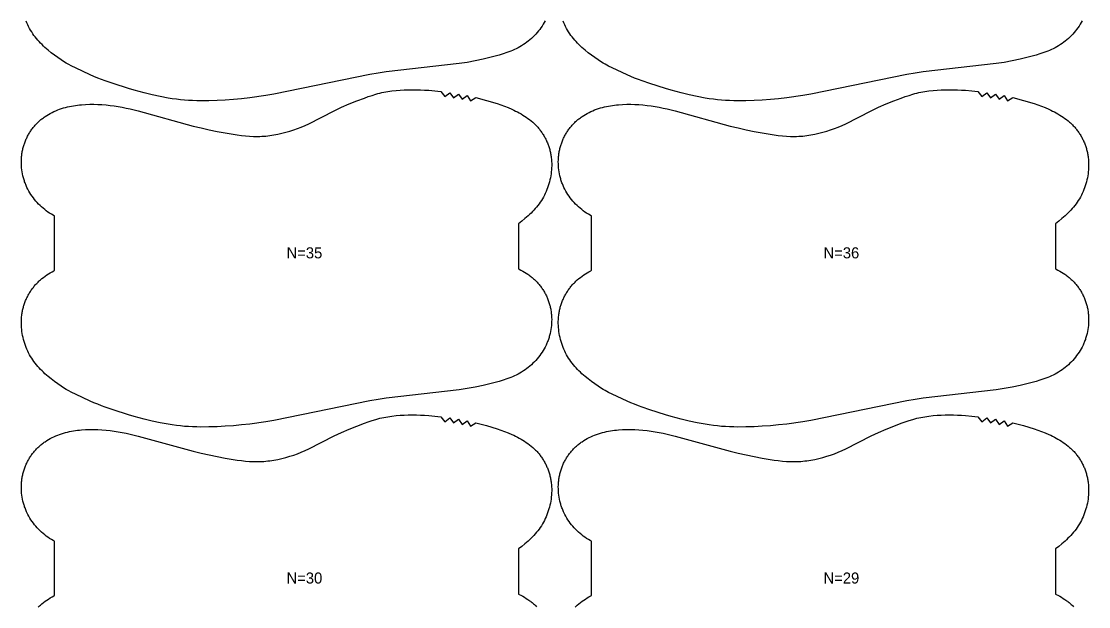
# Model space of a CAD drawing. Header units: inches. Extents: x 2 to 1941, y 2 to 1039.
# Drawn here: x 487.5 to 969.9, y 510.3 to 774.9 of the extents above; entities that cross this region are included whole.
import ezdxf

# ---------------------------------------------------------------- set-up
doc = ezdxf.new("R2010")
doc.units = ezdxf.units.IN

msp = doc.modelspace()

# ---------------------------------------------------------------- linework, layer by layer
at = {"layer": '1'}
for points in [[(724.2255, 775.1665), (723.7867, 774.3543), (723.3206, 773.5572), (722.8281, 772.7759), (722.3101, 772.0112), (721.7675, 771.2638), (721.2012, 770.5345), (720.6119, 769.8238), (720.0003, 769.1323), (719.3672, 768.4605), (718.7131, 767.8089), (718.0389, 767.1782), (717.3453, 766.5689), (716.6329, 765.9815), (715.9025, 765.4166), (715.1549, 764.8744), (714.3911, 764.3553), (713.612, 763.8595), (712.8184, 763.3874), (712.0113, 762.9391), (711.1916, 762.515), (710.3602, 762.1154), (709.518, 761.7401), (708.6662, 761.3874), (707.8058, 761.055), (706.938, 760.7408), (705.1849, 760.1579), (703.416, 759.6213), (699.8552, 758.6389), (696.2683, 757.7646), (692.6562, 756.9955), (689.0217, 756.3411), (685.3686, 755.805), (652.3414, 752.0891), (648.6939, 751.5158), (645.056, 750.878), (601.6449, 741.9796), (598.0027, 741.3714), (590.6877, 740.3486), (587.0188, 739.9301), (583.3416, 739.5914), (579.6579, 739.3305), (575.9699, 739.143), (572.2787, 739.0302), (568.5854, 739), (566.7391, 739.0249), (564.8937, 739.0824), (563.0498, 739.1763), (561.2083, 739.3078), (559.3699, 739.4776), (557.5356, 739.6865), (555.7061, 739.9345), (553.8817, 740.2189), (550.2489, 740.8846), (546.6383, 741.6595), (543.0489, 742.5273), (538.4116, 743.7747), (535.9315, 744.4977), (528.895, 746.7417), (525.4058, 747.9549), (523.6754, 748.5986), (521.9592, 749.2769), (520.2591, 749.9942), (518.5719, 750.7422), (511.8707, 753.8575), (510.2182, 754.6801), (508.5912, 755.5494), (507.79, 756.0061), (506.9974, 756.478), (505.4374, 757.4641), (503.9103, 758.5023), (502.4149, 759.587), (500.9514, 760.7144), (499.5247, 761.887), (498.8269, 762.4915), (498.1405, 763.1089), (497.4663, 763.7395), (496.8048, 764.384), (496.1572, 765.0428), (495.5246, 765.7163), (494.9088, 766.4048), (494.3113, 767.1087), (493.7337, 767.8282), (493.1774, 768.5637), (492.6441, 769.3156), (492.1354, 770.0842), (491.6525, 770.8696), (491.1956, 771.6708), (490.7648, 772.4869), (490.3599, 773.3167), (489.9808, 774.159), (489.6276, 775.0128)], [(966.9545, 775.1665), (966.5157, 774.3543), (966.0496, 773.5572), (965.5571, 772.7759), (965.0391, 772.0112), (964.4965, 771.2638), (963.9302, 770.5345), (963.3409, 769.8238), (962.7293, 769.1323), (962.0962, 768.4605), (961.4421, 767.8089), (960.7679, 767.1782), (960.0743, 766.5689), (959.3619, 765.9815), (958.6315, 765.4166), (957.8839, 764.8744), (957.1201, 764.3553), (956.341, 763.8595), (955.5474, 763.3874), (954.7403, 762.9391), (953.9206, 762.515), (953.0892, 762.1154), (952.247, 761.7401), (951.3952, 761.3874), (950.5348, 761.055), (949.667, 760.7408), (947.9139, 760.1579), (946.145, 759.6213), (942.5842, 758.6389), (938.9973, 757.7646), (935.3852, 756.9955), (931.7507, 756.3411), (928.0976, 755.805), (895.0704, 752.0891), (891.4229, 751.5158), (887.785, 750.878), (844.3739, 741.9796), (840.7317, 741.3714), (833.4167, 740.3486), (829.7478, 739.9301), (826.0706, 739.5914), (822.3869, 739.3305), (818.6989, 739.143), (815.0077, 739.0302), (811.3144, 739), (809.4681, 739.0249), (807.6227, 739.0824), (805.7788, 739.1763), (803.9373, 739.3078), (802.0989, 739.4776), (800.2646, 739.6865), (798.4351, 739.9345), (796.6107, 740.2189), (792.9779, 740.8846), (789.3673, 741.6595), (785.7779, 742.5273), (781.1406, 743.7747), (778.6605, 744.4977), (771.624, 746.7417), (768.1348, 747.9549), (766.4044, 748.5986), (764.6882, 749.2769), (762.9881, 749.9942), (761.3009, 750.7422), (754.5997, 753.8575), (752.9472, 754.6801), (751.3202, 755.5494), (750.519, 756.0061), (749.7264, 756.478), (748.1664, 757.4641), (746.6393, 758.5023), (745.1439, 759.587), (743.6804, 760.7144), (742.2537, 761.887), (741.5559, 762.4915), (740.8695, 763.1089), (740.1953, 763.7395), (739.5338, 764.384), (738.8862, 765.0428), (738.2536, 765.7163), (737.6378, 766.4048), (737.0403, 767.1087), (736.4627, 767.8282), (735.9064, 768.5637), (735.3731, 769.3156), (734.8644, 770.0842), (734.3815, 770.8696), (733.9246, 771.6708), (733.4938, 772.4869), (733.0889, 773.3167), (732.7098, 774.159), (732.3566, 775.0128)], [(495.0367, 510.0475), (495.3694, 510.3661), (495.708, 510.6786), (496.0521, 510.9852), (496.7561, 511.5808), (497.4796, 512.1539), (498.2206, 512.7054), (498.9773, 513.2362), (499.7479, 513.7473), (500.5305, 514.2397), (501.3234, 514.7141), (502.1258, 515.1711), (502.458, 515.3514), (502.458, 539.8491), (501.8299, 540.1979), (501.0363, 540.6701), (500.2572, 541.1659), (499.4934, 541.685), (498.7458, 542.2272), (498.0154, 542.7921), (497.303, 543.3795), (496.6094, 543.9888), (495.9352, 544.6195), (495.2811, 545.271), (494.648, 545.9429), (494.0364, 546.6344), (493.4471, 547.3451), (492.8808, 548.0744), (492.3382, 548.8218), (491.8202, 549.5865), (491.3277, 550.3678), (490.8616, 551.1649), (490.4228, 551.9771), (490.0122, 552.8036), (489.8178, 553.222), (489.6308, 553.6438), (489.4513, 554.0687), (489.2794, 554.4968), (489.1152, 554.9279), (488.9587, 555.3619), (488.81, 555.7986), (488.6691, 556.238), (488.5358, 556.6797), (488.4103, 557.1238), (488.1826, 558.0184), (487.9858, 558.9205), (487.8201, 559.829), (487.6854, 560.7427), (487.5817, 561.6606), (487.5091, 562.5813), (487.4678, 563.504), (487.458, 564.4273), (487.48, 565.3503), (487.534, 566.2719), (487.573, 566.7317), (487.6202, 567.1908), (487.6755, 567.649), (487.7389, 568.1061), (487.8105, 568.5621), (487.8903, 569.0167), (487.9783, 569.4698), (488.0745, 569.9213), (488.179, 570.371), (488.2916, 570.8187), (488.4124, 571.2643), (488.5413, 571.7077), (488.6784, 572.1485), (488.8236, 572.5867), (488.9769, 573.0221), (489.1382, 573.4546), (489.3076, 573.8839), (489.4851, 574.31), (489.6706, 574.7325), (489.864, 575.1515), (490.0655, 575.5666), (490.275, 575.9779), (490.4924, 576.3849), (490.7176, 576.7878), (490.9506, 577.1862), (491.1912, 577.5801), (491.4393, 577.9694), (491.6948, 578.3538), (491.9576, 578.7333), (492.2276, 579.1078), (492.5047, 579.477), (492.7888, 579.841), (493.0797, 580.1994), (493.3773, 580.5523), (493.6816, 580.8994), (493.9924, 581.2406), (494.3096, 581.5759), (494.6332, 581.905), (494.9629, 582.2278), (495.2986, 582.5444), (495.6402, 582.8546), (495.9876, 583.1584), (496.3404, 583.4558), (496.6987, 583.7468), (497.0622, 584.0313), (497.4307, 584.3094), (497.8042, 584.5809), (498.1823, 584.8459), (498.9522, 585.356), (499.7391, 585.8395), (500.5416, 586.2962), (501.3586, 586.7258), (502.189, 587.1287), (503.0317, 587.505), (503.8857, 587.8551), (504.75, 588.1791), (505.6235, 588.4775), (506.5053, 588.7505), (507.3943, 588.9984), (508.2896, 589.2216), (509.1903, 589.4212), (510.096, 589.5984), (511.0058, 589.7546), (511.9192, 589.8909), (512.8355, 590.0087), (513.7541, 590.1092), (514.6743, 590.1936), (516.5173, 590.3178), (518.3626, 590.3838), (520.2086, 590.3928), (522.0538, 590.3459), (523.8969, 590.2446), (525.7369, 590.0927), (527.5729, 589.8945), (529.4043, 589.6541), (531.2302, 589.3749), (533.0495, 589.0572), (534.8612, 588.7003), (536.6641, 588.3034), (540.2446, 587.4022), (565.1768, 580.5698), (568.7614, 579.6816), (572.3619, 578.8603), (575.9783, 578.1122), (579.6084, 577.4339), (583.2507, 576.8275), (585.0777, 576.5616), (586.9095, 576.3276), (588.7465, 576.1317), (590.5876, 575.9834), (592.4314, 575.8932), (593.3538, 575.8731), (594.2764, 575.8714), (595.1989, 575.8892), (596.1211, 575.9262), (597.0424, 575.9823), (597.9626, 576.0569), (598.8812, 576.1497), (599.798, 576.2603), (600.7125, 576.3884), (601.6243, 576.5336), (602.5332, 576.6954), (603.4389, 576.8734), (605.2405, 577.2764), (607.0282, 577.7386), (608.8009, 578.2565), (610.5576, 578.8269), (612.2963, 579.4493), (614.015, 580.124), (615.7117, 580.8509), (617.3855, 581.628), (628.8954, 587.5093), (632.2449, 589.0635), (635.6355, 590.5276), (639.0558, 591.919), (642.5087, 593.2292), (644.2497, 593.8474), (646.0026, 594.4295), (647.7696, 594.9633), (648.6591, 595.2084), (649.5529, 595.4369), (650.4512, 595.6477), (651.3537, 595.8408), (652.2599, 596.0168), (653.1694, 596.1762), (654.9965, 596.4467), (656.8317, 596.6561), (658.6717, 596.8086), (660.5152, 596.9097), (662.3608, 596.9655), (664.2075, 596.9821), (666.0541, 596.9642), (667.8998, 596.9125), (669.7441, 596.8261), (671.5861, 596.7044), (674.3719, 596.4547), (677.152, 596.1423), (678.8768, 593.9084), (681.1182, 595.6234), (682.7969, 593.3575), (685.0725, 595.021), (686.6833, 592.7102), (689.0071, 594.302), (690.5409, 591.9395), (692.916, 593.4537), (697.7433, 592.1564), (702.5406, 590.7519), (702.5406, 590.7519), (707.5384, 588.89), (709.2283, 588.1474), (710.0633, 587.7543), (710.8911, 587.346), (711.711, 586.922), (712.5225, 586.4817), (713.3249, 586.0246), (714.1178, 585.5502), (714.9004, 585.0579), (715.671, 584.5468), (716.4277, 584.016), (717.1687, 583.4645), (717.8922, 582.8914), (718.5962, 582.2958), (718.9403, 581.9892), (719.2789, 581.6767), (719.6116, 581.358), (719.9384, 581.0332), (720.2589, 580.702), (720.573, 580.3647), (720.8808, 580.0213), (721.1821, 579.6721), (721.4768, 579.3171), (721.7649, 578.9566), (722.0464, 578.5907), (722.321, 578.2196), (722.5888, 577.8434), (722.8497, 577.4622), (723.1036, 577.0763), (723.3504, 576.6858), (723.5901, 576.2908), (723.8226, 575.8915), (724.0478, 575.4881), (724.2656, 575.0807), (724.476, 574.6694), (724.679, 574.2545), (724.8744, 573.836), (725.0622, 573.4141), (725.2424, 572.9889), (725.4149, 572.5606), (725.5797, 572.1293), (725.7366, 571.6952), (725.8857, 571.2584), (726.0269, 570.8189), (726.1601, 570.3771), (726.2854, 569.9329), (726.4025, 569.4867), (726.5116, 569.0384), (726.6124, 568.5882), (726.7051, 568.1363), (726.7895, 567.6828), (726.8656, 567.2278), (726.9337, 566.7716), (726.9936, 566.3142), (727.0895, 565.3964), (727.1539, 564.4755), (727.1874, 563.5528), (727.1903, 562.6293), (727.1633, 561.7061), (727.1069, 560.7844), (727.0216, 559.8652), (726.9079, 558.9492), (726.766, 558.0372), (726.5965, 557.1298), (726.3998, 556.2279), (726.1762, 555.3319), (725.9261, 554.4428), (725.65, 553.5611), (725.3482, 552.6876), (725.0208, 551.8234), (724.6675, 550.9696), (724.2884, 550.1272), (723.8835, 549.2975), (723.4527, 548.4814), (722.9958, 547.6802), (722.5129, 546.8948), (722.0042, 546.1262), (721.4709, 545.3743), (720.9147, 544.6388), (720.337, 543.9193), (719.7395, 543.2154), (719.1237, 542.5269), (718.4911, 541.8534), (717.8435, 541.1946), (717.182, 540.5501), (716.5078, 539.9195), (715.8214, 539.3021), (715.1236, 538.6976), (713.6969, 537.525), (712.2334, 536.3976), (712.1903, 536.3663), (712.1903, 515.9382), (712.4593, 515.8181), (713.2897, 515.4153), (714.1067, 514.9856), (714.9092, 514.5289), (715.6961, 514.0454), (716.466, 513.5353), (716.8442, 513.2703), (717.2176, 512.9988), (717.5861, 512.7208), (717.9496, 512.4362), (718.3079, 512.1452), (718.6607, 511.8478), (719.0081, 511.544), (719.3497, 511.2338), (719.6854, 510.9172), (720.0152, 510.5944), (720.3387, 510.2653)], [(737.7657, 510.0475), (738.0984, 510.3661), (738.437, 510.6786), (738.7811, 510.9852), (739.4851, 511.5808), (740.2086, 512.1539), (740.9496, 512.7054), (741.7063, 513.2362), (742.4769, 513.7473), (743.2595, 514.2397), (744.0524, 514.7141), (744.8548, 515.1711), (745.187, 515.3514), (745.187, 539.8491), (744.5589, 540.1979), (743.7653, 540.6701), (742.9862, 541.1659), (742.2224, 541.685), (741.4748, 542.2272), (740.7444, 542.7921), (740.032, 543.3795), (739.3384, 543.9888), (738.6642, 544.6195), (738.0101, 545.271), (737.377, 545.9429), (736.7654, 546.6344), (736.1761, 547.3451), (735.6098, 548.0744), (735.0672, 548.8218), (734.5492, 549.5865), (734.0567, 550.3678), (733.5906, 551.1649), (733.1518, 551.9771), (732.7412, 552.8036), (732.5468, 553.222), (732.3598, 553.6438), (732.1803, 554.0687), (732.0084, 554.4968), (731.8442, 554.9279), (731.6877, 555.3619), (731.539, 555.7986), (731.3981, 556.238), (731.2648, 556.6797), (731.1393, 557.1238), (730.9116, 558.0184), (730.7148, 558.9205), (730.5491, 559.829), (730.4144, 560.7427), (730.3107, 561.6606), (730.2381, 562.5813), (730.1968, 563.504), (730.187, 564.4273), (730.209, 565.3503), (730.263, 566.2719), (730.302, 566.7317), (730.3492, 567.1908), (730.4045, 567.649), (730.4679, 568.1061), (730.5395, 568.5621), (730.6193, 569.0167), (730.7073, 569.4698), (730.8035, 569.9213), (730.908, 570.371), (731.0206, 570.8187), (731.1414, 571.2643), (731.2703, 571.7077), (731.4074, 572.1485), (731.5526, 572.5867), (731.7059, 573.0221), (731.8672, 573.4546), (732.0366, 573.8839), (732.2141, 574.31), (732.3996, 574.7325), (732.593, 575.1515), (732.7945, 575.5666), (733.004, 575.9779), (733.2214, 576.3849), (733.4466, 576.7878), (733.6796, 577.1862), (733.9202, 577.5801), (734.1683, 577.9694), (734.4238, 578.3538), (734.6866, 578.7333), (734.9566, 579.1078), (735.2337, 579.477), (735.5178, 579.841), (735.8087, 580.1994), (736.1063, 580.5523), (736.4106, 580.8994), (736.7214, 581.2406), (737.0386, 581.5759), (737.3622, 581.905), (737.6919, 582.2278), (738.0276, 582.5444), (738.3692, 582.8546), (738.7166, 583.1584), (739.0694, 583.4558), (739.4277, 583.7468), (739.7912, 584.0313), (740.1597, 584.3094), (740.5332, 584.5809), (740.9113, 584.8459), (741.6812, 585.356), (742.4681, 585.8395), (743.2706, 586.2962), (744.0876, 586.7258), (744.918, 587.1287), (745.7607, 587.505), (746.6147, 587.8551), (747.479, 588.1791), (748.3525, 588.4775), (749.2343, 588.7505), (750.1233, 588.9984), (751.0186, 589.2216), (751.9193, 589.4212), (752.825, 589.5984), (753.7348, 589.7546), (754.6482, 589.8909), (755.5645, 590.0087), (756.4831, 590.1092), (757.4033, 590.1936), (759.2463, 590.3178), (761.0916, 590.3838), (762.9376, 590.3928), (764.7828, 590.3459), (766.6259, 590.2446), (768.4659, 590.0927), (770.3019, 589.8945), (772.1333, 589.6541), (773.9592, 589.3749), (775.7785, 589.0572), (777.5902, 588.7003), (779.3931, 588.3034), (782.9736, 587.4022), (807.9058, 580.5698), (811.4904, 579.6816), (815.0909, 578.8603), (818.7073, 578.1122), (822.3374, 577.4339), (825.9797, 576.8275), (827.8067, 576.5616), (829.6385, 576.3276), (831.4755, 576.1317), (833.3166, 575.9834), (835.1604, 575.8932), (836.0828, 575.8731), (837.0054, 575.8714), (837.9279, 575.8892), (838.8501, 575.9262), (839.7714, 575.9823), (840.6916, 576.0569), (841.6102, 576.1497), (842.527, 576.2603), (843.4415, 576.3884), (844.3533, 576.5336), (845.2622, 576.6954), (846.1679, 576.8734), (847.9695, 577.2764), (849.7572, 577.7386), (851.5299, 578.2565), (853.2866, 578.8269), (855.0253, 579.4493), (856.744, 580.124), (858.4407, 580.8509), (860.1145, 581.628), (871.6244, 587.5093), (874.9739, 589.0635), (878.3645, 590.5276), (881.7848, 591.919), (885.2377, 593.2292), (886.9787, 593.8474), (888.7316, 594.4295), (890.4986, 594.9633), (891.3881, 595.2084), (892.2819, 595.4369), (893.1802, 595.6477), (894.0827, 595.8408), (894.9889, 596.0168), (895.8984, 596.1762), (897.7255, 596.4467), (899.5607, 596.6561), (901.4007, 596.8086), (903.2442, 596.9097), (905.0898, 596.9655), (906.9365, 596.9821), (908.7831, 596.9642), (910.6288, 596.9125), (912.4731, 596.8261), (914.3151, 596.7044), (917.1009, 596.4547), (919.881, 596.1423), (921.6058, 593.9084), (923.8472, 595.6234), (925.5259, 593.3575), (927.8015, 595.021), (929.4123, 592.7102), (931.7361, 594.302), (933.2699, 591.9395), (935.645, 593.4537), (940.4723, 592.1564), (945.2696, 590.7519), (945.2696, 590.7519), (950.2674, 588.89), (951.9573, 588.1474), (952.7923, 587.7543), (953.6201, 587.346), (954.44, 586.922), (955.2515, 586.4817), (956.0539, 586.0246), (956.8468, 585.5502), (957.6294, 585.0579), (958.4, 584.5468), (959.1567, 584.016), (959.8977, 583.4645), (960.6212, 582.8914), (961.3252, 582.2958), (961.6693, 581.9892), (962.0079, 581.6767), (962.3406, 581.358), (962.6674, 581.0332), (962.9879, 580.702), (963.302, 580.3647), (963.6098, 580.0213), (963.9111, 579.6721), (964.2058, 579.3171), (964.4939, 578.9566), (964.7754, 578.5907), (965.05, 578.2196), (965.3178, 577.8434), (965.5787, 577.4622), (965.8326, 577.0763), (966.0794, 576.6858), (966.3191, 576.2908), (966.5516, 575.8915), (966.7768, 575.4881), (966.9946, 575.0807), (967.205, 574.6694), (967.408, 574.2545), (967.6034, 573.836), (967.7912, 573.4141), (967.9714, 572.9889), (968.1439, 572.5606), (968.3087, 572.1293), (968.4656, 571.6952), (968.6147, 571.2584), (968.7559, 570.8189), (968.8891, 570.3771), (969.0144, 569.9329), (969.1315, 569.4867), (969.2406, 569.0384), (969.3414, 568.5882), (969.4341, 568.1363), (969.5185, 567.6828), (969.5946, 567.2278), (969.6627, 566.7716), (969.7226, 566.3142), (969.8185, 565.3964), (969.8829, 564.4755), (969.9164, 563.5528), (969.9193, 562.6293), (969.8923, 561.7061), (969.8359, 560.7844), (969.7506, 559.8652), (969.6369, 558.9492), (969.495, 558.0372), (969.3255, 557.1298), (969.1288, 556.2279), (968.9052, 555.3319), (968.6551, 554.4428), (968.379, 553.5611), (968.0772, 552.6876), (967.7498, 551.8234), (967.3965, 550.9696), (967.0174, 550.1272), (966.6125, 549.2975), (966.1817, 548.4814), (965.7248, 547.6802), (965.2419, 546.8948), (964.7332, 546.1262), (964.1999, 545.3743), (963.6437, 544.6388), (963.066, 543.9193), (962.4685, 543.2154), (961.8527, 542.5269), (961.2201, 541.8534), (960.5725, 541.1946), (959.911, 540.5501), (959.2368, 539.9195), (958.5504, 539.3021), (957.8526, 538.6976), (956.4259, 537.525), (954.9624, 536.3976), (954.9193, 536.3663), (954.9193, 515.9382), (955.1883, 515.8181), (956.0187, 515.4153), (956.8357, 514.9856), (957.6382, 514.5289), (958.4251, 514.0454), (959.195, 513.5353), (959.5732, 513.2703), (959.9466, 512.9988), (960.3151, 512.7208), (960.6786, 512.4362), (961.0369, 512.1452), (961.3897, 511.8478), (961.7371, 511.544), (962.0787, 511.2338), (962.4144, 510.9172), (962.7442, 510.5944), (963.0677, 510.2653)]]:
    msp.add_lwpolyline(points, dxfattribs=at)
for points in [[(702.5406, 737.7519), (707.5384, 735.89), (709.2283, 735.1474), (710.0633, 734.7543), (710.8911, 734.346), (711.711, 733.922), (712.5225, 733.4817), (713.3249, 733.0246), (714.1178, 732.5502), (714.9004, 732.0579), (715.671, 731.5468), (716.4277, 731.016), (717.1687, 730.4645), (717.8922, 729.8914), (718.5962, 729.2958), (718.9403, 728.9892), (719.2789, 728.6767), (719.6116, 728.358), (719.9384, 728.0332), (720.2589, 727.702), (720.573, 727.3647), (720.8808, 727.0213), (721.1821, 726.6721), (721.4768, 726.3171), (721.7649, 725.9566), (722.0464, 725.5907), (722.321, 725.2196), (722.5888, 724.8434), (722.8497, 724.4622), (723.1036, 724.0763), (723.3504, 723.6858), (723.5901, 723.2908), (723.8226, 722.8915), (724.0478, 722.4881), (724.2656, 722.0807), (724.476, 721.6694), (724.679, 721.2545), (724.8744, 720.836), (725.0622, 720.4141), (725.2424, 719.9889), (725.4149, 719.5606), (725.5797, 719.1293), (725.7366, 718.6952), (725.8857, 718.2584), (726.0269, 717.8189), (726.1601, 717.3771), (726.2854, 716.9329), (726.4025, 716.4867), (726.5116, 716.0384), (726.6124, 715.5882), (726.7051, 715.1363), (726.7895, 714.6828), (726.8656, 714.2278), (726.9337, 713.7716), (726.9936, 713.3142), (727.0895, 712.3964), (727.1539, 711.4755), (727.1874, 710.5528), (727.1903, 709.6293), (727.1633, 708.7061), (727.1069, 707.7844), (727.0216, 706.8652), (726.9079, 705.9492), (726.766, 705.0372), (726.5965, 704.1298), (726.3998, 703.2279), (726.1762, 702.3319), (725.9261, 701.4428), (725.65, 700.5611), (725.3482, 699.6876), (725.0208, 698.8234), (724.6675, 697.9696), (724.2884, 697.1272), (723.8835, 696.2975), (723.4527, 695.4814), (722.9958, 694.6802), (722.5129, 693.8948), (722.0042, 693.1262), (721.4709, 692.3743), (720.9147, 691.6388), (720.337, 690.9193), (719.7395, 690.2154), (719.1237, 689.5269), (718.4911, 688.8534), (717.8435, 688.1946), (717.182, 687.5501), (716.5078, 686.9195), (715.8214, 686.3021), (715.1236, 685.6976), (713.6969, 684.525), (712.2334, 683.3976), (712.1903, 683.3663), (712.1903, 662.9382), (712.4593, 662.8181), (713.2897, 662.4153), (714.1067, 661.9856), (714.9092, 661.5289), (715.6961, 661.0454), (716.466, 660.5353), (716.8442, 660.2703), (717.2176, 659.9988), (717.5861, 659.7208), (717.9496, 659.4362), (718.3079, 659.1452), (718.6607, 658.8478), (719.0081, 658.544), (719.3497, 658.2338), (719.6854, 657.9172), (720.0152, 657.5944), (720.3387, 657.2653), (720.6559, 656.9301), (720.9667, 656.5888), (721.271, 656.2417), (721.5686, 655.8888), (721.8595, 655.5304), (722.1436, 655.1665), (722.4207, 654.7972), (722.6907, 654.4227), (722.9535, 654.0432), (723.209, 653.6588), (723.4571, 653.2695), (723.6977, 652.8756), (723.9307, 652.4772), (724.1559, 652.0744), (724.3733, 651.6673), (724.5828, 651.2561), (724.7843, 650.8409), (724.9777, 650.4219), (725.1632, 649.9994), (725.3407, 649.5733), (725.5101, 649.144), (725.6715, 648.7115), (725.8247, 648.2761), (725.9699, 647.8379), (726.107, 647.3971), (726.2359, 646.9538), (726.3567, 646.5082), (726.4693, 646.0604), (726.5738, 645.6107), (726.67, 645.1592), (726.758, 644.7061), (726.8378, 644.2515), (726.9094, 643.7955), (726.9729, 643.3384), (727.0281, 642.8802), (727.0753, 642.4211), (727.1143, 641.9613), (727.1683, 641.0397), (727.1903, 640.1167), (727.1805, 639.1934), (727.1392, 638.2708), (727.0666, 637.35), (726.9629, 636.4322), (726.8282, 635.5184), (726.6625, 634.6099), (726.4657, 633.7078), (726.238, 632.8133), (726.1125, 632.3692), (725.9792, 631.9274), (725.8383, 631.488), (725.6896, 631.0513), (725.5331, 630.6173), (725.3689, 630.1862), (725.197, 629.7581), (725.0175, 629.3332), (724.8305, 628.9115), (724.6361, 628.493), (724.2255, 627.6665), (723.7867, 626.8543), (723.3206, 626.0572), (722.8281, 625.2759), (722.3101, 624.5112), (721.7675, 623.7638), (721.2012, 623.0345), (720.6119, 622.3238), (720.0003, 621.6323), (719.3672, 620.9605), (718.7131, 620.3089), (718.0389, 619.6782), (717.3453, 619.0689), (716.6329, 618.4815), (715.9025, 617.9166), (715.1549, 617.3744), (714.3911, 616.8553), (713.612, 616.3595), (712.8184, 615.8874), (712.0113, 615.4391), (711.1916, 615.015), (710.3602, 614.6154), (709.518, 614.2401), (708.6662, 613.8874), (707.8058, 613.555), (706.938, 613.2408), (705.1849, 612.6579), (703.416, 612.1213), (699.8552, 611.1389), (696.2683, 610.2646), (692.6562, 609.4955), (689.0217, 608.8411), (685.3686, 608.305), (652.3414, 604.5891), (648.6939, 604.0158), (645.056, 603.378), (601.6449, 594.4796), (598.0027, 593.8714), (590.6877, 592.8486), (587.0188, 592.4301), (583.3416, 592.0914), (579.6579, 591.8305), (575.9699, 591.643), (572.2787, 591.5302), (568.5854, 591.5), (566.7391, 591.5249), (564.8937, 591.5824), (563.0498, 591.6763), (561.2083, 591.8078), (559.3699, 591.9776), (557.5356, 592.1865), (555.7061, 592.4345), (553.8817, 592.7189), (550.2489, 593.3846), (546.6383, 594.1595), (543.0489, 595.0273), (538.4116, 596.2747), (535.9315, 596.9977), (528.895, 599.2417), (525.4058, 600.4549), (523.6754, 601.0986), (521.9592, 601.7769), (520.2591, 602.4942), (518.5719, 603.2422), (511.8707, 606.3575), (510.2182, 607.1801), (508.5912, 608.0494), (507.79, 608.5061), (506.9974, 608.978), (505.4374, 609.9641), (503.9103, 611.0023), (502.4149, 612.087), (500.9514, 613.2144), (499.5247, 614.387), (498.8269, 614.9915), (498.1405, 615.6089), (497.4663, 616.2395), (496.8048, 616.884), (496.1572, 617.5428), (495.5246, 618.2163), (494.9088, 618.9048), (494.3113, 619.6087), (493.7337, 620.3282), (493.1774, 621.0637), (492.6441, 621.8156), (492.1354, 622.5842), (491.6525, 623.3696), (491.1956, 624.1708), (490.7648, 624.9869), (490.3599, 625.8167), (489.9808, 626.659), (489.6276, 627.5128), (489.3001, 628.377), (488.9983, 629.2505), (488.7222, 630.1322), (488.4721, 631.0214), (488.2485, 631.9173), (488.0518, 632.8193), (487.8823, 633.7266), (487.7404, 634.6386), (487.6267, 635.5546), (487.5414, 636.4738), (487.485, 637.3955), (487.458, 638.3187), (487.4609, 639.2422), (487.4944, 640.1649), (487.5588, 641.0858), (487.6547, 642.0036), (487.7146, 642.461), (487.7827, 642.9173), (487.8588, 643.3722), (487.9432, 643.8257), (488.0359, 644.2776), (488.1367, 644.7278), (488.2458, 645.1761), (488.3629, 645.6224), (488.4882, 646.0665), (488.6214, 646.5083), (488.7626, 646.9478), (488.9117, 647.3846), (489.0686, 647.8188), (489.2334, 648.25), (489.4059, 648.6783), (489.5861, 649.1035), (489.7739, 649.5254), (489.9693, 649.9439), (490.1723, 650.3588), (490.3827, 650.7701), (490.6005, 651.1775), (490.8257, 651.5809), (491.0582, 651.9802), (491.2979, 652.3752), (491.5447, 652.7657), (491.7986, 653.1517), (492.0595, 653.5328), (492.3273, 653.909), (492.6019, 654.2802), (492.8834, 654.646), (493.1715, 655.0065), (493.4662, 655.3615), (493.7675, 655.7107), (494.0753, 656.0541), (494.3894, 656.3914), (494.7099, 656.7226), (495.0367, 657.0475), (495.3694, 657.3661), (495.708, 657.6786), (496.0521, 657.9852), (496.7561, 658.5808), (497.4796, 659.1539), (498.2206, 659.7054), (498.9773, 660.2362), (499.7479, 660.7473), (500.5305, 661.2397), (501.3234, 661.7141), (502.1258, 662.1711), (502.458, 662.3514), (502.458, 686.8491), (501.8299, 687.1979), (501.0363, 687.6701), (500.2572, 688.1659), (499.4934, 688.685), (498.7458, 689.2272), (498.0154, 689.7921), (497.303, 690.3795), (496.6094, 690.9888), (495.9352, 691.6195), (495.2811, 692.271), (494.648, 692.9429), (494.0364, 693.6344), (493.4471, 694.3451), (492.8808, 695.0744), (492.3382, 695.8218), (491.8202, 696.5865), (491.3277, 697.3678), (490.8616, 698.1649), (490.4228, 698.9771), (490.0122, 699.8036), (489.8178, 700.222), (489.6308, 700.6438), (489.4513, 701.0687), (489.2794, 701.4968), (489.1152, 701.9279), (488.9587, 702.3619), (488.81, 702.7986), (488.6691, 703.238), (488.5358, 703.6797), (488.4103, 704.1238), (488.1826, 705.0184), (487.9858, 705.9205), (487.8201, 706.829), (487.6854, 707.7427), (487.5817, 708.6606), (487.5091, 709.5813), (487.4678, 710.504), (487.458, 711.4273), (487.48, 712.3503), (487.534, 713.2719), (487.573, 713.7317), (487.6202, 714.1908), (487.6755, 714.649), (487.7389, 715.1061), (487.8105, 715.5621), (487.8903, 716.0167), (487.9783, 716.4698), (488.0745, 716.9213), (488.179, 717.371), (488.2916, 717.8187), (488.4124, 718.2643), (488.5413, 718.7077), (488.6784, 719.1485), (488.8236, 719.5867), (488.9769, 720.0221), (489.1382, 720.4546), (489.3076, 720.8839), (489.4851, 721.31), (489.6706, 721.7325), (489.864, 722.1515), (490.0655, 722.5666), (490.275, 722.9779), (490.4924, 723.3849), (490.7176, 723.7878), (490.9506, 724.1862), (491.1912, 724.5801), (491.4393, 724.9694), (491.6948, 725.3538), (491.9576, 725.7333), (492.2276, 726.1078), (492.5047, 726.477), (492.7888, 726.841), (493.0797, 727.1994), (493.3773, 727.5523), (493.6816, 727.8994), (493.9924, 728.2406), (494.3096, 728.5759), (494.6332, 728.905), (494.9629, 729.2278), (495.2986, 729.5444), (495.6402, 729.8546), (495.9876, 730.1584), (496.3404, 730.4558), (496.6987, 730.7468), (497.0622, 731.0313), (497.4307, 731.3094), (497.8042, 731.5809), (498.1823, 731.8459), (498.9522, 732.356), (499.7391, 732.8395), (500.5416, 733.2962), (501.3586, 733.7258), (502.189, 734.1287), (503.0317, 734.505), (503.8857, 734.8551), (504.75, 735.1791), (505.6235, 735.4775), (506.5053, 735.7505), (507.3943, 735.9984), (508.2896, 736.2216), (509.1903, 736.4212), (510.096, 736.5984), (511.0058, 736.7546), (511.9192, 736.8909), (512.8355, 737.0087), (513.7541, 737.1092), (514.6743, 737.1936), (516.5173, 737.3178), (518.3626, 737.3838), (520.2086, 737.3928), (522.0538, 737.3459), (523.8969, 737.2446), (525.7369, 737.0927), (527.5729, 736.8945), (529.4043, 736.6541), (531.2302, 736.3749), (533.0495, 736.0572), (534.8612, 735.7003), (536.6641, 735.3034), (540.2446, 734.4022), (565.1768, 727.5698), (568.7614, 726.6816), (572.3619, 725.8603), (575.9783, 725.1122), (579.6084, 724.4339), (583.2507, 723.8275), (585.0777, 723.5616), (586.9095, 723.3276), (588.7465, 723.1317), (590.5876, 722.9834), (592.4314, 722.8932), (593.3538, 722.8731), (594.2764, 722.8714), (595.1989, 722.8892), (596.1211, 722.9262), (597.0424, 722.9823), (597.9626, 723.0569), (598.8812, 723.1497), (599.798, 723.2603), (600.7125, 723.3884), (601.6243, 723.5336), (602.5332, 723.6954), (603.4389, 723.8734), (605.2405, 724.2764), (607.0282, 724.7386), (608.8009, 725.2565), (610.5576, 725.8269), (612.2963, 726.4493), (614.015, 727.124), (615.7117, 727.8509), (617.3855, 728.628), (628.8954, 734.5093), (632.2449, 736.0635), (635.6355, 737.5276), (639.0558, 738.919), (642.5087, 740.2292), (644.2497, 740.8474), (646.0026, 741.4295), (647.7696, 741.9633), (648.6591, 742.2084), (649.5529, 742.4369), (650.4512, 742.6477), (651.3537, 742.8408), (652.2599, 743.0168), (653.1694, 743.1762), (654.9965, 743.4467), (656.8317, 743.6561), (658.6717, 743.8086), (660.5152, 743.9097), (662.3608, 743.9655), (664.2075, 743.9821), (666.0541, 743.9642), (667.8998, 743.9125), (669.7441, 743.8261), (671.5861, 743.7044), (674.3719, 743.4547), (677.152, 743.1423), (678.8768, 740.9084), (681.1182, 742.6234), (682.7969, 740.3575), (685.0725, 742.021), (686.6833, 739.7102), (689.0071, 741.302), (690.5409, 738.9395), (692.916, 740.4537), (697.7433, 739.1564), (702.5406, 737.7519)], [(945.2696, 737.7519), (950.2674, 735.89), (951.9573, 735.1474), (952.7923, 734.7543), (953.6201, 734.346), (954.44, 733.922), (955.2515, 733.4817), (956.0539, 733.0246), (956.8468, 732.5502), (957.6294, 732.0579), (958.4, 731.5468), (959.1567, 731.016), (959.8977, 730.4645), (960.6212, 729.8914), (961.3252, 729.2958), (961.6693, 728.9892), (962.0079, 728.6767), (962.3406, 728.358), (962.6674, 728.0332), (962.9879, 727.702), (963.302, 727.3647), (963.6098, 727.0213), (963.9111, 726.6721), (964.2058, 726.3171), (964.4939, 725.9566), (964.7754, 725.5907), (965.05, 725.2196), (965.3178, 724.8434), (965.5787, 724.4622), (965.8326, 724.0763), (966.0794, 723.6858), (966.3191, 723.2908), (966.5516, 722.8915), (966.7768, 722.4881), (966.9946, 722.0807), (967.205, 721.6694), (967.408, 721.2545), (967.6034, 720.836), (967.7912, 720.4141), (967.9714, 719.9889), (968.1439, 719.5606), (968.3087, 719.1293), (968.4656, 718.6952), (968.6147, 718.2584), (968.7559, 717.8189), (968.8891, 717.3771), (969.0144, 716.9329), (969.1315, 716.4867), (969.2406, 716.0384), (969.3414, 715.5882), (969.4341, 715.1363), (969.5185, 714.6828), (969.5946, 714.2278), (969.6627, 713.7716), (969.7226, 713.3142), (969.8185, 712.3964), (969.8829, 711.4755), (969.9164, 710.5528), (969.9193, 709.6293), (969.8923, 708.7061), (969.8359, 707.7844), (969.7506, 706.8652), (969.6369, 705.9492), (969.495, 705.0372), (969.3255, 704.1298), (969.1288, 703.2279), (968.9052, 702.3319), (968.6551, 701.4428), (968.379, 700.5611), (968.0772, 699.6876), (967.7498, 698.8234), (967.3965, 697.9696), (967.0174, 697.1272), (966.6125, 696.2975), (966.1817, 695.4814), (965.7248, 694.6802), (965.2419, 693.8948), (964.7332, 693.1262), (964.1999, 692.3743), (963.6437, 691.6388), (963.066, 690.9193), (962.4685, 690.2154), (961.8527, 689.5269), (961.2201, 688.8534), (960.5725, 688.1946), (959.911, 687.5501), (959.2368, 686.9195), (958.5504, 686.3021), (957.8526, 685.6976), (956.4259, 684.525), (954.9624, 683.3976), (954.9193, 683.3663), (954.9193, 662.9382), (955.1883, 662.8181), (956.0187, 662.4153), (956.8357, 661.9856), (957.6382, 661.5289), (958.4251, 661.0454), (959.195, 660.5353), (959.5732, 660.2703), (959.9466, 659.9988), (960.3151, 659.7208), (960.6786, 659.4362), (961.0369, 659.1452), (961.3897, 658.8478), (961.7371, 658.544), (962.0787, 658.2338), (962.4144, 657.9172), (962.7442, 657.5944), (963.0677, 657.2653), (963.3849, 656.9301), (963.6957, 656.5888), (964, 656.2417), (964.2976, 655.8888), (964.5885, 655.5304), (964.8726, 655.1665), (965.1497, 654.7972), (965.4197, 654.4227), (965.6825, 654.0432), (965.938, 653.6588), (966.1861, 653.2695), (966.4267, 652.8756), (966.6597, 652.4772), (966.8849, 652.0744), (967.1023, 651.6673), (967.3118, 651.2561), (967.5133, 650.8409), (967.7067, 650.4219), (967.8922, 649.9994), (968.0697, 649.5733), (968.2391, 649.144), (968.4005, 648.7115), (968.5537, 648.2761), (968.6989, 647.8379), (968.836, 647.3971), (968.9649, 646.9538), (969.0857, 646.5082), (969.1983, 646.0604), (969.3028, 645.6107), (969.399, 645.1592), (969.487, 644.7061), (969.5668, 644.2515), (969.6384, 643.7955), (969.7019, 643.3384), (969.7571, 642.8802), (969.8043, 642.4211), (969.8433, 641.9613), (969.8973, 641.0397), (969.9193, 640.1167), (969.9095, 639.1934), (969.8682, 638.2708), (969.7956, 637.35), (969.6919, 636.4322), (969.5572, 635.5184), (969.3915, 634.6099), (969.1947, 633.7078), (968.967, 632.8133), (968.8415, 632.3692), (968.7082, 631.9274), (968.5673, 631.488), (968.4186, 631.0513), (968.2621, 630.6173), (968.0979, 630.1862), (967.926, 629.7581), (967.7465, 629.3332), (967.5595, 628.9115), (967.3651, 628.493), (966.9545, 627.6665), (966.5157, 626.8543), (966.0496, 626.0572), (965.5571, 625.2759), (965.0391, 624.5112), (964.4965, 623.7638), (963.9302, 623.0345), (963.3409, 622.3238), (962.7293, 621.6323), (962.0962, 620.9605), (961.4421, 620.3089), (960.7679, 619.6782), (960.0743, 619.0689), (959.3619, 618.4815), (958.6315, 617.9166), (957.8839, 617.3744), (957.1201, 616.8553), (956.341, 616.3595), (955.5474, 615.8874), (954.7403, 615.4391), (953.9206, 615.015), (953.0892, 614.6154), (952.247, 614.2401), (951.3952, 613.8874), (950.5348, 613.555), (949.667, 613.2408), (947.9139, 612.6579), (946.145, 612.1213), (942.5842, 611.1389), (938.9973, 610.2646), (935.3852, 609.4955), (931.7507, 608.8411), (928.0976, 608.305), (895.0704, 604.5891), (891.4229, 604.0158), (887.785, 603.378), (844.3739, 594.4796), (840.7317, 593.8714), (833.4167, 592.8486), (829.7478, 592.4301), (826.0706, 592.0914), (822.3869, 591.8305), (818.6989, 591.643), (815.0077, 591.5302), (811.3144, 591.5), (809.4681, 591.5249), (807.6227, 591.5824), (805.7788, 591.6763), (803.9373, 591.8078), (802.0989, 591.9776), (800.2646, 592.1865), (798.4351, 592.4345), (796.6107, 592.7189), (792.9779, 593.3846), (789.3673, 594.1595), (785.7779, 595.0273), (781.1406, 596.2747), (778.6605, 596.9977), (771.624, 599.2417), (768.1348, 600.4549), (766.4044, 601.0986), (764.6882, 601.7769), (762.9881, 602.4942), (761.3009, 603.2422), (754.5997, 606.3575), (752.9472, 607.1801), (751.3202, 608.0494), (750.519, 608.5061), (749.7264, 608.978), (748.1664, 609.9641), (746.6393, 611.0023), (745.1439, 612.087), (743.6804, 613.2144), (742.2537, 614.387), (741.5559, 614.9915), (740.8695, 615.6089), (740.1953, 616.2395), (739.5338, 616.884), (738.8862, 617.5428), (738.2536, 618.2163), (737.6378, 618.9048), (737.0403, 619.6087), (736.4627, 620.3282), (735.9064, 621.0637), (735.3731, 621.8156), (734.8644, 622.5842), (734.3815, 623.3696), (733.9246, 624.1708), (733.4938, 624.9869), (733.0889, 625.8167), (732.7098, 626.659), (732.3566, 627.5128), (732.0291, 628.377), (731.7273, 629.2505), (731.4512, 630.1322), (731.2011, 631.0214), (730.9775, 631.9173), (730.7808, 632.8193), (730.6113, 633.7266), (730.4694, 634.6386), (730.3557, 635.5546), (730.2704, 636.4738), (730.214, 637.3955), (730.187, 638.3187), (730.1899, 639.2422), (730.2234, 640.1649), (730.2878, 641.0858), (730.3837, 642.0036), (730.4436, 642.461), (730.5117, 642.9173), (730.5878, 643.3722), (730.6722, 643.8257), (730.7649, 644.2776), (730.8657, 644.7278), (730.9748, 645.1761), (731.0919, 645.6224), (731.2172, 646.0665), (731.3504, 646.5083), (731.4916, 646.9478), (731.6407, 647.3846), (731.7976, 647.8188), (731.9624, 648.25), (732.1349, 648.6783), (732.3151, 649.1035), (732.5029, 649.5254), (732.6983, 649.9439), (732.9013, 650.3588), (733.1117, 650.7701), (733.3295, 651.1775), (733.5547, 651.5809), (733.7872, 651.9802), (734.0269, 652.3752), (734.2737, 652.7657), (734.5276, 653.1517), (734.7885, 653.5328), (735.0563, 653.909), (735.3309, 654.2802), (735.6124, 654.646), (735.9005, 655.0065), (736.1952, 655.3615), (736.4965, 655.7107), (736.8043, 656.0541), (737.1184, 656.3914), (737.4389, 656.7226), (737.7657, 657.0475), (738.0984, 657.3661), (738.437, 657.6786), (738.7811, 657.9852), (739.4851, 658.5808), (740.2086, 659.1539), (740.9496, 659.7054), (741.7063, 660.2362), (742.4769, 660.7473), (743.2595, 661.2397), (744.0524, 661.7141), (744.8548, 662.1711), (745.187, 662.3514), (745.187, 686.8491), (744.5589, 687.1979), (743.7653, 687.6701), (742.9862, 688.1659), (742.2224, 688.685), (741.4748, 689.2272), (740.7444, 689.7921), (740.032, 690.3795), (739.3384, 690.9888), (738.6642, 691.6195), (738.0101, 692.271), (737.377, 692.9429), (736.7654, 693.6344), (736.1761, 694.3451), (735.6098, 695.0744), (735.0672, 695.8218), (734.5492, 696.5865), (734.0567, 697.3678), (733.5906, 698.1649), (733.1518, 698.9771), (732.7412, 699.8036), (732.5468, 700.222), (732.3598, 700.6438), (732.1803, 701.0687), (732.0084, 701.4968), (731.8442, 701.9279), (731.6877, 702.3619), (731.539, 702.7986), (731.3981, 703.238), (731.2648, 703.6797), (731.1393, 704.1238), (730.9116, 705.0184), (730.7148, 705.9205), (730.5491, 706.829), (730.4144, 707.7427), (730.3107, 708.6606), (730.2381, 709.5813), (730.1968, 710.504), (730.187, 711.4273), (730.209, 712.3503), (730.263, 713.2719), (730.302, 713.7317), (730.3492, 714.1908), (730.4045, 714.649), (730.4679, 715.1061), (730.5395, 715.5621), (730.6193, 716.0167), (730.7073, 716.4698), (730.8035, 716.9213), (730.908, 717.371), (731.0206, 717.8187), (731.1414, 718.2643), (731.2703, 718.7077), (731.4074, 719.1485), (731.5526, 719.5867), (731.7059, 720.0221), (731.8672, 720.4546), (732.0366, 720.8839), (732.2141, 721.31), (732.3996, 721.7325), (732.593, 722.1515), (732.7945, 722.5666), (733.004, 722.9779), (733.2214, 723.3849), (733.4466, 723.7878), (733.6796, 724.1862), (733.9202, 724.5801), (734.1683, 724.9694), (734.4238, 725.3538), (734.6866, 725.7333), (734.9566, 726.1078), (735.2337, 726.477), (735.5178, 726.841), (735.8087, 727.1994), (736.1063, 727.5523), (736.4106, 727.8994), (736.7214, 728.2406), (737.0386, 728.5759), (737.3622, 728.905), (737.6919, 729.2278), (738.0276, 729.5444), (738.3692, 729.8546), (738.7166, 730.1584), (739.0694, 730.4558), (739.4277, 730.7468), (739.7912, 731.0313), (740.1597, 731.3094), (740.5332, 731.5809), (740.9113, 731.8459), (741.6812, 732.356), (742.4681, 732.8395), (743.2706, 733.2962), (744.0876, 733.7258), (744.918, 734.1287), (745.7607, 734.505), (746.6147, 734.8551), (747.479, 735.1791), (748.3525, 735.4775), (749.2343, 735.7505), (750.1233, 735.9984), (751.0186, 736.2216), (751.9193, 736.4212), (752.825, 736.5984), (753.7348, 736.7546), (754.6482, 736.8909), (755.5645, 737.0087), (756.4831, 737.1092), (757.4033, 737.1936), (759.2463, 737.3178), (761.0916, 737.3838), (762.9376, 737.3928), (764.7828, 737.3459), (766.6259, 737.2446), (768.4659, 737.0927), (770.3019, 736.8945), (772.1333, 736.6541), (773.9592, 736.3749), (775.7785, 736.0572), (777.5902, 735.7003), (779.3931, 735.3034), (782.9736, 734.4022), (807.9058, 727.5698), (811.4904, 726.6816), (815.0909, 725.8603), (818.7073, 725.1122), (822.3374, 724.4339), (825.9797, 723.8275), (827.8067, 723.5616), (829.6385, 723.3276), (831.4755, 723.1317), (833.3166, 722.9834), (835.1604, 722.8932), (836.0828, 722.8731), (837.0054, 722.8714), (837.9279, 722.8892), (838.8501, 722.9262), (839.7714, 722.9823), (840.6916, 723.0569), (841.6102, 723.1497), (842.527, 723.2603), (843.4415, 723.3884), (844.3533, 723.5336), (845.2622, 723.6954), (846.1679, 723.8734), (847.9695, 724.2764), (849.7572, 724.7386), (851.5299, 725.2565), (853.2866, 725.8269), (855.0253, 726.4493), (856.744, 727.124), (858.4407, 727.8509), (860.1145, 728.628), (871.6244, 734.5093), (874.9739, 736.0635), (878.3645, 737.5276), (881.7848, 738.919), (885.2377, 740.2292), (886.9787, 740.8474), (888.7316, 741.4295), (890.4986, 741.9633), (891.3881, 742.2084), (892.2819, 742.4369), (893.1802, 742.6477), (894.0827, 742.8408), (894.9889, 743.0168), (895.8984, 743.1762), (897.7255, 743.4467), (899.5607, 743.6561), (901.4007, 743.8086), (903.2442, 743.9097), (905.0898, 743.9655), (906.9365, 743.9821), (908.7831, 743.9642), (910.6288, 743.9125), (912.4731, 743.8261), (914.3151, 743.7044), (917.1009, 743.4547), (919.881, 743.1423), (921.6058, 740.9084), (923.8472, 742.6234), (925.5259, 740.3575), (927.8015, 742.021), (929.4123, 739.7102), (931.7361, 741.302), (933.2699, 738.9395), (935.645, 740.4537), (940.4723, 739.1564), (945.2696, 737.7519)]]:
    msp.add_lwpolyline(points, close=True, dxfattribs=at)

# ---------------------------------------------------------------- texts
for s, p in [('N=35', (607.3242, 667.741)), ('N=36', (850.0532, 667.741)), ('N=30', (607.3242, 520.741)), ('N=29', (850.0532, 520.741))]:
    msp.add_text(s, height=5, dxfattribs=at).set_placement(p)

doc.saveas('drawing.dxf')
